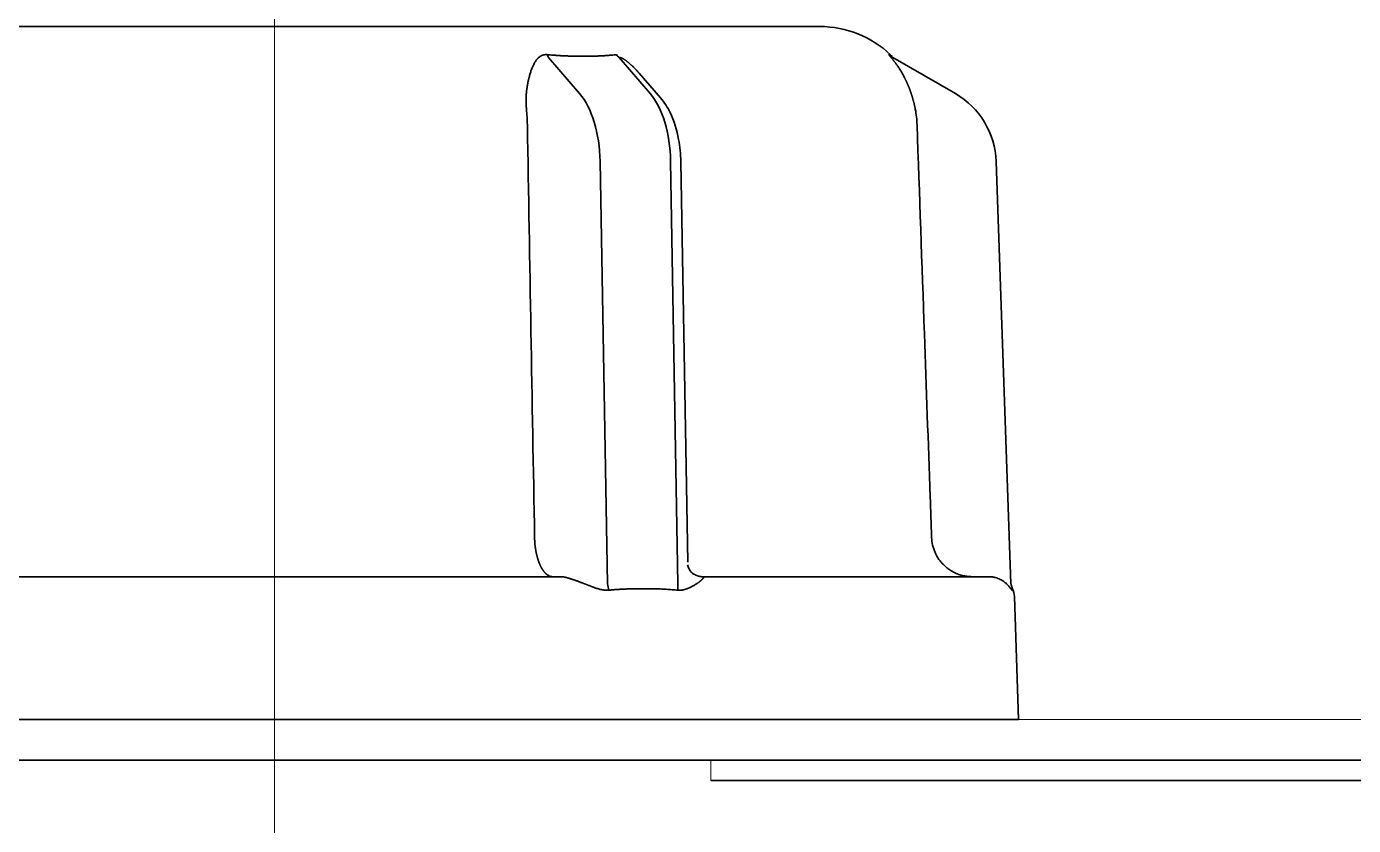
# Model space of a CAD drawing. Extents: x 6327 to 10269, y -393 to 3204.
# Drawn here: x 8702.59 to 8735.14, y 2359.92 to 2379.53 of the extents above; entities that cross this region are included whole.
import ezdxf

# ---------------------------------------------------------------- set-up
doc = ezdxf.new("R2010")
doc.units = 0
doc.header["$LTSCALE"] = 5
doc.layers.get('0').update_dxf_attribs({"linetype": 'CONTINUOUS', "lineweight": 0})
doc.layers.add('1', color=7, linetype='CONTINUOUS', true_color=0xffffff)

msp = doc.modelspace()

# ---------------------------------------------------------------- linework, layer by layer
at = {"color": 4}
for p, q in [((8708.673, 2412.526), (8708.673, 2312.526)), ((8658.673, 2362.526), (8758.673, 2362.526))]:
    msp.add_line(p, q, dxfattribs=at)
msp.add_line((8719.374, 2361.026), (8719.374, 2361.526))
at = {"layer": '1', "color": 7, "linetype": 'Continuous', "lineweight": 35}
for p, q in [((8695.294, 2379.526), (8722.052, 2379.526)), ((8715.391, 2378.764), (8716.156, 2377.88)), ((8717.888, 2377.88), (8717.123, 2378.764)), ((8723.766, 2378.824), (8723.818, 2378.796)), ((8725.371, 2377.88), (8723.84, 2378.764)), ((8717.619, 2378.378), (8718.141, 2377.775)), ((8716.836, 2365.848), (8716.655, 2376.218)), ((8718.387, 2376.218), (8718.568, 2365.848)), ((8718.637, 2376.209), (8718.809, 2366.38)), ((8726.732, 2365.848), (8726.37, 2376.218)), ((8701.639, 2366.026), (8715.707, 2366.026)), ((8719.171, 2366.026), (8726.204, 2366.026)), ((8726.773, 2365.732), (8726.762, 2365.696)), ((8726.923, 2362.526), (8726.818, 2365.544)), ((8690.423, 2362.526), (8708.673, 2362.526)), ((8708.673, 2362.526), (8726.923, 2362.526)), ((8811.243, 2361.526), (8697.924, 2361.526))]:
    msp.add_line(p, q, dxfattribs=at)
for centre, radius, start, end in [((8722.052, 2377.026), 2.5, 46.3306, 90), ((8724.371, 2376.148), 2, 2, 60), ((8726.318, 2365.526), 0.5, 2, 24.2309)]:
    msp.add_arc(centre, radius, start, end, dxfattribs=at)
at = {"layer": '1', "color": 7, "linetype": 'Continuous', "lineweight": 35, "extrusion": (0, 0, -1)}
for centre, major_axis, ratio, start_param, end_param in [((8715.516, 2379.197), (-0.05, -0.498), 0.350879, 0.480716, 0.72184), ((8717.248, 2379.198), (0.06, -0.497), 0.631469, 0.592654, 0.833485), ((8715.656, 2376.148), (0, 2), 0.5, 0.523599, 1.53589), ((8717.388, 2376.148), (0, -2), 0.5, 3.665191, 4.677482)]:
    msp.add_ellipse(centre, major_axis=major_axis, ratio=ratio, start_param=start_param, end_param=end_param, dxfattribs=at)
at = {"layer": '1', "color": 7, "linetype": 'Continuous', "lineweight": 35}
for centre, major_axis, ratio, start_param, end_param in [((8724.09, 2379.197), (0.25, 0.433), 0.982349, 2.900465, 3.141593), ((8727.229, 2365.938), (-0.5, -0.017), 1, 6.264223, 6.674123)]:
    msp.add_ellipse(centre, major_axis=major_axis, ratio=ratio, start_param=start_param, end_param=end_param, dxfattribs=at)
for points, knots in [([(8715.363, 2378.835), (8715.36, 2378.836), (8715.355, 2378.836), (8715.347, 2378.836), (8715.339, 2378.837), (8715.332, 2378.837), (8715.324, 2378.836), (8715.316, 2378.836), (8715.309, 2378.836), (8715.301, 2378.835), (8715.294, 2378.834), (8715.286, 2378.833), (8715.279, 2378.832), (8715.272, 2378.83), (8715.265, 2378.828), (8715.258, 2378.827), (8715.253, 2378.825), (8715.251, 2378.824)], [0, 0, 0, 0, 0.064703, 0.129406, 0.194175, 0.259078, 0.32418, 0.389546, 0.455241, 0.521329, 0.587871, 0.654929, 0.722563, 0.790832, 0.859791, 0.929496, 1, 1, 1, 1]), ([(8723.747, 2378.826), (8723.744, 2378.831), (8723.742, 2378.834), (8723.741, 2378.836), (8723.742, 2378.837), (8723.743, 2378.837), (8723.744, 2378.836), (8723.746, 2378.835)], [0, 0, 0, 0, 0.5, 0.5, 0.75, 0.75, 1, 1, 1, 1]), ([(8715.251, 2378.824), (8715.249, 2378.824), (8715.244, 2378.822), (8715.238, 2378.82), (8715.232, 2378.818), (8715.226, 2378.815), (8715.22, 2378.812), (8715.214, 2378.809), (8715.207, 2378.806), (8715.201, 2378.802), (8715.195, 2378.798), (8715.189, 2378.794), (8715.183, 2378.79), (8715.177, 2378.786), (8715.171, 2378.781), (8715.164, 2378.776), (8715.158, 2378.771), (8715.152, 2378.766), (8715.146, 2378.76), (8715.14, 2378.754), (8715.134, 2378.748), (8715.128, 2378.742), (8715.122, 2378.735), (8715.109, 2378.721), (8715.091, 2378.699), (8715.069, 2378.668), (8715.048, 2378.634), (8715.023, 2378.589), (8714.997, 2378.53), (8714.968, 2378.455), (8714.941, 2378.371), (8714.921, 2378.299), (8714.908, 2378.245), (8714.9, 2378.212), (8714.892, 2378.178), (8714.885, 2378.145), (8714.879, 2378.111), (8714.873, 2378.077), (8714.867, 2378.043), (8714.862, 2378.009), (8714.858, 2377.975), (8714.854, 2377.941), (8714.85, 2377.907), (8714.847, 2377.872), (8714.845, 2377.838), (8714.843, 2377.804), (8714.842, 2377.769), (8714.841, 2377.735), (8714.841, 2377.701), (8714.841, 2377.666), (8714.842, 2377.632), (8714.843, 2377.598), (8714.845, 2377.563), (8714.848, 2377.529), (8714.85, 2377.506), (8714.851, 2377.495)], [0, 0, 0, 0, 0.004712, 0.009534, 0.014468, 0.019518, 0.02469, 0.029985, 0.035407, 0.04096, 0.046646, 0.052467, 0.058427, 0.064527, 0.070769, 0.077156, 0.083689, 0.09037, 0.0972, 0.104182, 0.111317, 0.118606, 0.126049, 0.13365, 0.16436, 0.195902, 0.228345, 0.261749, 0.318602, 0.379208, 0.44371, 0.512228, 0.53576, 0.559032, 0.582049, 0.604817, 0.627343, 0.649632, 0.671691, 0.693528, 0.715149, 0.736562, 0.757775, 0.778796, 0.799634, 0.820297, 0.840795, 0.861137, 0.881332, 0.901391, 0.921323, 0.94114, 0.960851, 0.980467, 1, 1, 1, 1]), ([(8716.94, 2378.824), (8716.931, 2378.824), (8716.912, 2378.822), (8716.882, 2378.82), (8716.853, 2378.817), (8716.824, 2378.815), (8716.794, 2378.813), (8716.765, 2378.811), (8716.735, 2378.81), (8716.705, 2378.808), (8716.676, 2378.806), (8716.646, 2378.805), (8716.615, 2378.804), (8716.585, 2378.802), (8716.555, 2378.801), (8716.524, 2378.8), (8716.494, 2378.799), (8716.463, 2378.798), (8716.432, 2378.798), (8716.402, 2378.797), (8716.371, 2378.797), (8716.339, 2378.796), (8716.308, 2378.796), (8716.277, 2378.796), (8716.246, 2378.796), (8716.214, 2378.796), (8716.183, 2378.796), (8716.151, 2378.796), (8716.119, 2378.797), (8716.087, 2378.797), (8716.055, 2378.798), (8716.023, 2378.798), (8715.991, 2378.799), (8715.959, 2378.8), (8715.927, 2378.801), (8715.894, 2378.802), (8715.862, 2378.804), (8715.829, 2378.805), (8715.796, 2378.806), (8715.764, 2378.808), (8715.731, 2378.81), (8715.698, 2378.811), (8715.665, 2378.813), (8715.632, 2378.815), (8715.599, 2378.817), (8715.565, 2378.82), (8715.532, 2378.822), (8715.51, 2378.824), (8715.499, 2378.824)], [0, 0, 0, 0, 0.021779, 0.043552, 0.06532, 0.087084, 0.108843, 0.130598, 0.152348, 0.174095, 0.195838, 0.217578, 0.239315, 0.261049, 0.28278, 0.304509, 0.326236, 0.34796, 0.369683, 0.391405, 0.413126, 0.434845, 0.456564, 0.478282, 0.5, 0.521718, 0.543436, 0.565155, 0.586874, 0.608595, 0.630317, 0.65204, 0.673764, 0.695491, 0.71722, 0.738951, 0.760685, 0.782422, 0.804162, 0.825905, 0.847652, 0.869402, 0.891157, 0.912916, 0.93468, 0.956448, 0.978221, 1, 1, 1, 1]), ([(8717.123, 2378.764), (8717.124, 2378.765), (8717.128, 2378.765), (8717.134, 2378.766), (8717.141, 2378.766), (8717.148, 2378.765), (8717.156, 2378.763), (8717.164, 2378.761), (8717.173, 2378.758), (8717.182, 2378.755), (8717.192, 2378.751), (8717.202, 2378.746), (8717.213, 2378.74), (8717.224, 2378.734), (8717.236, 2378.727), (8717.248, 2378.72), (8717.261, 2378.711), (8717.275, 2378.702), (8717.288, 2378.692), (8717.303, 2378.682), (8717.317, 2378.671), (8717.333, 2378.659), (8717.348, 2378.646), (8717.365, 2378.633), (8717.381, 2378.618), (8717.398, 2378.603), (8717.414, 2378.589), (8717.432, 2378.572), (8717.453, 2378.553), (8717.48, 2378.526), (8717.513, 2378.493), (8717.552, 2378.452), (8717.588, 2378.413), (8717.61, 2378.387), (8717.619, 2378.378)], [0, 0, 0, 0, 0.011196, 0.022245, 0.033363, 0.044763, 0.056639, 0.069167, 0.082495, 0.096747, 0.112024, 0.128408, 0.145965, 0.164751, 0.184809, 0.206175, 0.22888, 0.252949, 0.278402, 0.305258, 0.333531, 0.363235, 0.394381, 0.426978, 0.461034, 0.496558, 0.533556, 0.565127, 0.611078, 0.67141, 0.746123, 0.835219, 0.938696, 1, 1, 1, 1]), ([(8724.389, 2377.495), (8724.388, 2377.501), (8724.385, 2377.512), (8724.382, 2377.53), (8724.378, 2377.547), (8724.375, 2377.564), (8724.371, 2377.582), (8724.367, 2377.599), (8724.363, 2377.616), (8724.359, 2377.634), (8724.355, 2377.651), (8724.35, 2377.668), (8724.346, 2377.686), (8724.341, 2377.703), (8724.337, 2377.72), (8724.332, 2377.737), (8724.327, 2377.755), (8724.322, 2377.772), (8724.317, 2377.789), (8724.312, 2377.806), (8724.307, 2377.824), (8724.301, 2377.841), (8724.296, 2377.858), (8724.29, 2377.875), (8724.284, 2377.892), (8724.279, 2377.909), (8724.273, 2377.926), (8724.267, 2377.943), (8724.261, 2377.961), (8724.254, 2377.978), (8724.248, 2377.995), (8724.241, 2378.011), (8724.235, 2378.028), (8724.228, 2378.045), (8724.221, 2378.062), (8724.214, 2378.079), (8724.207, 2378.096), (8724.2, 2378.113), (8724.193, 2378.129), (8724.185, 2378.146), (8724.178, 2378.163), (8724.17, 2378.179), (8724.162, 2378.196), (8724.155, 2378.212), (8724.147, 2378.229), (8724.139, 2378.245), (8724.13, 2378.262), (8724.11, 2378.302), (8724.076, 2378.365), (8724.027, 2378.448), (8723.978, 2378.525), (8723.94, 2378.58), (8723.914, 2378.616), (8723.9, 2378.635), (8723.886, 2378.653), (8723.873, 2378.67), (8723.86, 2378.686), (8723.848, 2378.702), (8723.837, 2378.716), (8723.826, 2378.73), (8723.816, 2378.742), (8723.806, 2378.754), (8723.797, 2378.765), (8723.788, 2378.775), (8723.781, 2378.785), (8723.774, 2378.793), (8723.767, 2378.801), (8723.762, 2378.808), (8723.757, 2378.814), (8723.752, 2378.82), (8723.75, 2378.823), (8723.749, 2378.824)], [0, 0, 0, 0, 0.009877, 0.019767, 0.029672, 0.039593, 0.049532, 0.059489, 0.069466, 0.079465, 0.089487, 0.099532, 0.109604, 0.119701, 0.129827, 0.139983, 0.150168, 0.160386, 0.170636, 0.180921, 0.191241, 0.201598, 0.211992, 0.222425, 0.232899, 0.243413, 0.253969, 0.264569, 0.275213, 0.285903, 0.296638, 0.307422, 0.318253, 0.329134, 0.340065, 0.351048, 0.362082, 0.373169, 0.384311, 0.395507, 0.406758, 0.418066, 0.429432, 0.440855, 0.452337, 0.463878, 0.475479, 0.487142, 0.550852, 0.613762, 0.67598, 0.737614, 0.755418, 0.772724, 0.789538, 0.805867, 0.821719, 0.837101, 0.852024, 0.866497, 0.88053, 0.894136, 0.907328, 0.92012, 0.932528, 0.94457, 0.956263, 0.96763, 0.978691, 0.989473, 1, 1, 1, 1]), ([(8718.141, 2377.775), (8718.231, 2377.667), (8718.423, 2377.374), (8718.592, 2376.824), (8718.634, 2376.399), (8718.637, 2376.209)], [0, 0, 0, 0, 0.282047, 0.696349, 1, 1, 1, 1]), ([(8724.788, 2366.991), (8724.776, 2367.324), (8724.765, 2367.657), (8724.706, 2369.323), (8724.659, 2370.656), (8724.552, 2373.697), (8724.492, 2375.405), (8724.432, 2377.113)], [0, 0, 0, 0, 0.098732, 0.098732, 0.493661, 0.493661, 1, 1, 1, 1]), ([(8715.05, 2366.991), (8715.05, 2366.989), (8715.05, 2366.983), (8715.05, 2366.975), (8715.051, 2366.967), (8715.051, 2366.959), (8715.051, 2366.951), (8715.051, 2366.942), (8715.052, 2366.934), (8715.052, 2366.926), (8715.053, 2366.917), (8715.053, 2366.909), (8715.053, 2366.901), (8715.054, 2366.892), (8715.055, 2366.883), (8715.055, 2366.875), (8715.056, 2366.866), (8715.056, 2366.857), (8715.057, 2366.849), (8715.058, 2366.84), (8715.059, 2366.831), (8715.06, 2366.822), (8715.06, 2366.813), (8715.061, 2366.804), (8715.062, 2366.795), (8715.063, 2366.786), (8715.064, 2366.777), (8715.065, 2366.768), (8715.067, 2366.759), (8715.068, 2366.75), (8715.069, 2366.741), (8715.07, 2366.732), (8715.072, 2366.722), (8715.073, 2366.713), (8715.074, 2366.704), (8715.076, 2366.695), (8715.077, 2366.685), (8715.079, 2366.676), (8715.081, 2366.667), (8715.082, 2366.657), (8715.084, 2366.648), (8715.086, 2366.638), (8715.088, 2366.629), (8715.09, 2366.62), (8715.091, 2366.61), (8715.093, 2366.601), (8715.095, 2366.591), (8715.098, 2366.582), (8715.1, 2366.573), (8715.102, 2366.563), (8715.104, 2366.554), (8715.106, 2366.544), (8715.109, 2366.535), (8715.111, 2366.525), (8715.114, 2366.516), (8715.116, 2366.507), (8715.119, 2366.497), (8715.122, 2366.488), (8715.124, 2366.479), (8715.127, 2366.469), (8715.13, 2366.46), (8715.133, 2366.451), (8715.136, 2366.442), (8715.139, 2366.432), (8715.142, 2366.423), (8715.145, 2366.414), (8715.148, 2366.405), (8715.151, 2366.396), (8715.155, 2366.387), (8715.158, 2366.378), (8715.162, 2366.369), (8715.165, 2366.36), (8715.169, 2366.351), (8715.172, 2366.343), (8715.176, 2366.334), (8715.18, 2366.325), (8715.184, 2366.317), (8715.187, 2366.308), (8715.191, 2366.3), (8715.195, 2366.291), (8715.199, 2366.283), (8715.204, 2366.275), (8715.208, 2366.267), (8715.212, 2366.258), (8715.216, 2366.25), (8715.221, 2366.243), (8715.225, 2366.235), (8715.23, 2366.227), (8715.234, 2366.219), (8715.239, 2366.212), (8715.244, 2366.205), (8715.248, 2366.197), (8715.253, 2366.19), (8715.258, 2366.183), (8715.263, 2366.176), (8715.268, 2366.169), (8715.273, 2366.162), (8715.278, 2366.156), (8715.283, 2366.149), (8715.289, 2366.143), (8715.294, 2366.137), (8715.299, 2366.131), (8715.305, 2366.125), (8715.31, 2366.119), (8715.316, 2366.113), (8715.321, 2366.108), (8715.327, 2366.102), (8715.333, 2366.097), (8715.338, 2366.092), (8715.344, 2366.087), (8715.35, 2366.082), (8715.356, 2366.078), (8715.362, 2366.073), (8715.368, 2366.069), (8715.374, 2366.065), (8715.38, 2366.061), (8715.386, 2366.058), (8715.393, 2366.054), (8715.399, 2366.051), (8715.405, 2366.048), (8715.412, 2366.045), (8715.418, 2366.042), (8715.424, 2366.04), (8715.431, 2366.037), (8715.437, 2366.035), (8715.444, 2366.033), (8715.451, 2366.032), (8715.457, 2366.03), (8715.464, 2366.029), (8715.471, 2366.028), (8715.478, 2366.027), (8715.484, 2366.027), (8715.491, 2366.026), (8715.496, 2366.026), (8715.498, 2366.026)], [0, 0, 0, 0, 0.005202, 0.01044, 0.015714, 0.021025, 0.026371, 0.031754, 0.037173, 0.042628, 0.048119, 0.053646, 0.05921, 0.06481, 0.070446, 0.076118, 0.081826, 0.087571, 0.093352, 0.099169, 0.105022, 0.110911, 0.116837, 0.122798, 0.128796, 0.134831, 0.140901, 0.147008, 0.15315, 0.159329, 0.165545, 0.171796, 0.178084, 0.184408, 0.190768, 0.197164, 0.203597, 0.210066, 0.216571, 0.223112, 0.22969, 0.236304, 0.242954, 0.24964, 0.256363, 0.263122, 0.269917, 0.276748, 0.283615, 0.290519, 0.297459, 0.304436, 0.311448, 0.318497, 0.325582, 0.332703, 0.339861, 0.347055, 0.354285, 0.361551, 0.368854, 0.376193, 0.383568, 0.39098, 0.398428, 0.405912, 0.413432, 0.420988, 0.428581, 0.43621, 0.443876, 0.451578, 0.459316, 0.46709, 0.474901, 0.482747, 0.490631, 0.49855, 0.506506, 0.514498, 0.522526, 0.530591, 0.538692, 0.546829, 0.555002, 0.563212, 0.571458, 0.579741, 0.58806, 0.596415, 0.604806, 0.613234, 0.621698, 0.630198, 0.638734, 0.647307, 0.655917, 0.664562, 0.673244, 0.681962, 0.690717, 0.699507, 0.708335, 0.717198, 0.726098, 0.735034, 0.744006, 0.753015, 0.76206, 0.771142, 0.78026, 0.789414, 0.798604, 0.807831, 0.817094, 0.826394, 0.835729, 0.845102, 0.85451, 0.863955, 0.873436, 0.882954, 0.892508, 0.902098, 0.911724, 0.921387, 0.931087, 0.940822, 0.950594, 0.960403, 0.970248, 0.980129, 0.990046, 1, 1, 1, 1]), ([(8725.787, 2366.026), (8725.771, 2366.026), (8725.755, 2366.027), (8725.723, 2366.028), (8725.707, 2366.029), (8725.659, 2366.034), (8725.627, 2366.038), (8725.534, 2366.057), (8725.473, 2366.075), (8725.398, 2366.105), (8725.383, 2366.111), (8725.354, 2366.125), (8725.311, 2366.146), (8725.243, 2366.186), (8725.191, 2366.223), (8725.153, 2366.253), (8725.141, 2366.263), (8725.117, 2366.284), (8725.105, 2366.295), (8725.07, 2366.328), (8725.048, 2366.352), (8725.017, 2366.388), (8725.007, 2366.401), (8724.987, 2366.426), (8724.978, 2366.439), (8724.931, 2366.505), (8724.9, 2366.561), (8724.861, 2366.648), (8724.85, 2366.677), (8724.834, 2366.723), (8724.829, 2366.739), (8724.821, 2366.77), (8724.817, 2366.785), (8724.799, 2366.863), (8724.79, 2366.927), (8724.788, 2366.991)], [0, 0, 0, 0, 0.03125, 0.03125, 0.0625, 0.0625, 0.125, 0.125, 0.25, 0.25, 0.28125, 0.28125, 0.3125, 0.375, 0.4375, 0.4375, 0.46875, 0.46875, 0.5, 0.5, 0.5625, 0.5625, 0.59375, 0.59375, 0.625, 0.625, 0.75, 0.75, 0.8125, 0.8125, 0.84375, 0.84375, 0.875, 0.875, 1, 1, 1, 1]), ([(8718.805, 2366.317), (8718.811, 2366.284), (8718.835, 2366.218), (8718.884, 2366.135), (8718.932, 2366.1), (8718.945, 2366.092)], [0, 0, 0, 0, 0.407874, 0.854533, 1, 1, 1, 1]), ([(8719.171, 2366.026), (8719.17, 2366.026), (8719.17, 2366.026), (8719.168, 2366.026), (8719.166, 2366.026), (8719.164, 2366.026), (8719.161, 2366.026), (8719.157, 2366.026), (8719.152, 2366.027), (8719.147, 2366.027), (8719.142, 2366.027), (8719.136, 2366.028), (8719.129, 2366.028), (8719.122, 2366.029), (8719.114, 2366.031), (8719.106, 2366.032), (8719.097, 2366.034), (8719.087, 2366.036), (8719.077, 2366.038), (8719.067, 2366.041), (8719.056, 2366.044), (8719.044, 2366.048), (8719.032, 2366.053), (8719.02, 2366.058), (8719.007, 2366.064), (8718.993, 2366.07), (8718.98, 2366.078), (8718.966, 2366.086), (8718.952, 2366.095), (8718.938, 2366.105), (8718.923, 2366.117), (8718.909, 2366.129), (8718.894, 2366.142), (8718.88, 2366.157), (8718.871, 2366.167), (8718.866, 2366.173)], [0, 0, 0, 0, 0.002611, 0.00694, 0.012997, 0.020783, 0.0303, 0.041547, 0.054527, 0.069238, 0.085681, 0.103857, 0.123764, 0.145404, 0.168776, 0.19388, 0.220716, 0.249285, 0.279587, 0.31162, 0.345386, 0.380884, 0.418115, 0.457078, 0.497773, 0.540201, 0.58436, 0.630253, 0.677877, 0.727234, 0.778323, 0.831144, 0.885697, 0.941982, 1, 1, 1, 1]), ([(8715.707, 2366.026), (8715.708, 2366.026), (8715.711, 2366.026), (8715.716, 2366.026), (8715.721, 2366.026), (8715.727, 2366.025), (8715.733, 2366.025), (8715.738, 2366.024), (8715.745, 2366.023), (8715.751, 2366.022), (8715.758, 2366.021), (8715.765, 2366.02), (8715.772, 2366.019), (8715.779, 2366.017), (8715.787, 2366.016), (8715.794, 2366.014), (8715.802, 2366.012), (8715.811, 2366.011), (8715.819, 2366.009), (8715.828, 2366.006), (8715.837, 2366.004), (8715.846, 2366.002), (8715.856, 2365.999), (8715.865, 2365.996), (8715.875, 2365.994), (8715.885, 2365.991), (8715.895, 2365.988), (8715.91, 2365.983), (8715.93, 2365.977), (8715.955, 2365.969), (8715.981, 2365.96), (8716.008, 2365.951), (8716.035, 2365.942), (8716.064, 2365.931), (8716.093, 2365.921), (8716.124, 2365.91), (8716.155, 2365.898), (8716.177, 2365.89), (8716.187, 2365.886)], [0, 0, 0, 0, 0.014379, 0.028904, 0.043589, 0.058446, 0.073488, 0.088728, 0.104176, 0.119845, 0.135744, 0.151885, 0.168277, 0.184931, 0.201854, 0.219056, 0.236545, 0.254329, 0.272417, 0.290814, 0.309528, 0.328566, 0.347934, 0.367637, 0.387683, 0.408076, 0.428821, 0.449923, 0.497367, 0.546389, 0.597035, 0.649344, 0.703354, 0.759099, 0.816609, 0.875912, 0.937034, 1, 1, 1, 1]), ([(8716.187, 2365.886), (8716.193, 2365.883), (8716.206, 2365.879), (8716.224, 2365.872), (8716.242, 2365.865), (8716.26, 2365.858), (8716.278, 2365.851), (8716.296, 2365.844), (8716.314, 2365.837), (8716.332, 2365.83), (8716.349, 2365.823), (8716.367, 2365.817), (8716.385, 2365.81), (8716.403, 2365.803), (8716.42, 2365.796), (8716.438, 2365.79), (8716.456, 2365.783), (8716.473, 2365.777), (8716.491, 2365.77), (8716.518, 2365.761), (8716.554, 2365.748), (8716.599, 2365.734), (8716.642, 2365.721), (8716.677, 2365.712), (8716.705, 2365.706), (8716.728, 2365.702), (8716.749, 2365.699), (8716.771, 2365.696), (8716.792, 2365.694), (8716.813, 2365.694), (8716.833, 2365.693), (8716.854, 2365.694), (8716.867, 2365.695), (8716.873, 2365.696)], [0, 0, 0, 0, 0.025953, 0.051868, 0.077745, 0.103588, 0.129396, 0.155172, 0.180918, 0.206634, 0.232323, 0.257987, 0.283627, 0.309244, 0.334841, 0.360418, 0.385979, 0.411523, 0.437054, 0.462572, 0.530757, 0.596034, 0.658483, 0.718197, 0.751135, 0.783581, 0.815569, 0.847136, 0.878317, 0.909154, 0.939685, 0.969953, 1, 1, 1, 1]), ([(8718.562, 2365.696), (8718.565, 2365.695), (8718.571, 2365.695), (8718.58, 2365.694), (8718.589, 2365.694), (8718.599, 2365.694), (8718.608, 2365.694), (8718.618, 2365.694), (8718.627, 2365.694), (8718.637, 2365.695), (8718.646, 2365.696), (8718.656, 2365.697), (8718.666, 2365.698), (8718.676, 2365.7), (8718.685, 2365.701), (8718.695, 2365.703), (8718.705, 2365.705), (8718.715, 2365.708), (8718.725, 2365.71), (8718.735, 2365.713), (8718.746, 2365.716), (8718.756, 2365.719), (8718.766, 2365.722), (8718.776, 2365.725), (8718.787, 2365.729), (8718.797, 2365.733), (8718.807, 2365.737), (8718.818, 2365.741), (8718.828, 2365.745), (8718.838, 2365.75), (8718.849, 2365.755), (8718.859, 2365.76), (8718.874, 2365.767), (8718.893, 2365.776), (8718.916, 2365.788), (8718.938, 2365.8), (8718.959, 2365.812), (8718.98, 2365.825), (8719, 2365.837), (8719.019, 2365.849), (8719.038, 2365.862), (8719.055, 2365.874), (8719.067, 2365.882), (8719.072, 2365.886)], [0, 0, 0, 0, 0.014414, 0.028974, 0.043684, 0.058551, 0.073581, 0.088779, 0.104152, 0.119704, 0.13544, 0.151365, 0.167484, 0.183801, 0.200322, 0.217049, 0.233988, 0.251142, 0.268514, 0.286109, 0.303929, 0.321979, 0.34026, 0.358778, 0.377533, 0.39653, 0.41577, 0.435257, 0.454992, 0.474978, 0.495218, 0.515714, 0.536467, 0.583885, 0.63104, 0.677944, 0.724604, 0.77103, 0.817232, 0.86322, 0.909004, 0.954594, 1, 1, 1, 1]), ([(8719.072, 2365.886), (8719.075, 2365.888), (8719.082, 2365.893), (8719.091, 2365.899), (8719.099, 2365.906), (8719.107, 2365.912), (8719.115, 2365.918), (8719.123, 2365.924), (8719.13, 2365.93), (8719.136, 2365.936), (8719.143, 2365.941), (8719.149, 2365.947), (8719.154, 2365.952), (8719.159, 2365.957), (8719.164, 2365.962), (8719.169, 2365.966), (8719.173, 2365.971), (8719.177, 2365.975), (8719.18, 2365.979), (8719.183, 2365.983), (8719.186, 2365.987), (8719.189, 2365.991), (8719.191, 2365.994), (8719.192, 2365.998), (8719.194, 2366.001), (8719.195, 2366.004), (8719.196, 2366.006), (8719.196, 2366.009), (8719.196, 2366.011), (8719.196, 2366.013), (8719.196, 2366.015), (8719.195, 2366.017), (8719.194, 2366.019), (8719.193, 2366.021), (8719.191, 2366.022), (8719.189, 2366.023), (8719.187, 2366.024), (8719.184, 2366.025), (8719.181, 2366.025), (8719.178, 2366.026), (8719.174, 2366.026), (8719.172, 2366.026), (8719.171, 2366.026)], [0, 0, 0, 0, 0.035073, 0.069552, 0.103441, 0.136743, 0.169461, 0.201601, 0.233165, 0.264159, 0.294588, 0.324455, 0.353767, 0.382529, 0.410747, 0.438426, 0.465574, 0.492197, 0.518301, 0.543896, 0.568988, 0.593586, 0.6177, 0.641338, 0.66451, 0.687227, 0.7095, 0.731341, 0.752762, 0.773776, 0.794397, 0.81464, 0.834519, 0.854051, 0.873253, 0.892142, 0.910736, 0.929056, 0.947121, 0.964952, 0.982571, 1, 1, 1, 1]), ([(8726.762, 2365.696), (8726.761, 2365.693), (8726.76, 2365.693), (8726.756, 2365.695), (8726.753, 2365.698), (8726.747, 2365.706), (8726.743, 2365.712), (8726.734, 2365.725), (8726.729, 2365.732), (8726.718, 2365.748), (8726.712, 2365.756), (8726.699, 2365.774), (8726.691, 2365.783), (8726.668, 2365.811), (8726.65, 2365.83), (8726.609, 2365.869), (8726.586, 2365.888), (8726.546, 2365.917), (8726.532, 2365.926), (8726.502, 2365.944), (8726.487, 2365.953), (8726.453, 2365.97), (8726.435, 2365.978), (8726.396, 2365.993), (8726.376, 2365.999), (8726.343, 2366.008), (8726.331, 2366.011), (8726.308, 2366.016), (8726.296, 2366.018), (8726.271, 2366.022), (8726.258, 2366.024), (8726.231, 2366.026), (8726.218, 2366.026), (8726.204, 2366.026)], [0, 0, 0, 0, 0.0625, 0.0625, 0.125, 0.125, 0.1875, 0.1875, 0.25, 0.25, 0.3125, 0.3125, 0.375, 0.375, 0.5, 0.5, 0.625, 0.625, 0.6875, 0.6875, 0.75, 0.75, 0.8125, 0.8125, 0.875, 0.875, 0.90625, 0.90625, 0.9375, 0.9375, 0.96875, 0.96875, 1, 1, 1, 1]), ([(8716.873, 2365.696), (8716.887, 2365.697), (8716.914, 2365.7), (8716.955, 2365.703), (8716.997, 2365.707), (8717.038, 2365.71), (8717.081, 2365.713), (8717.124, 2365.715), (8717.167, 2365.718), (8717.211, 2365.72), (8717.255, 2365.722), (8717.3, 2365.724), (8717.345, 2365.726), (8717.391, 2365.727), (8717.437, 2365.729), (8717.484, 2365.73), (8717.531, 2365.731), (8717.578, 2365.731), (8717.626, 2365.732), (8717.674, 2365.732), (8717.735, 2365.732), (8717.807, 2365.732), (8717.889, 2365.731), (8717.97, 2365.73), (8718.049, 2365.728), (8718.127, 2365.725), (8718.203, 2365.722), (8718.278, 2365.718), (8718.351, 2365.713), (8718.422, 2365.708), (8718.493, 2365.702), (8718.539, 2365.698), (8718.562, 2365.696)], [0, 0, 0, 0, 0.023767, 0.047813, 0.072139, 0.096746, 0.121634, 0.146804, 0.172257, 0.197993, 0.224014, 0.25032, 0.276911, 0.303788, 0.330952, 0.358404, 0.386144, 0.414172, 0.44249, 0.471098, 0.499996, 0.549727, 0.598592, 0.646596, 0.693742, 0.740031, 0.785469, 0.830058, 0.873802, 0.916704, 0.958769, 1, 1, 1, 1]), ([(8829.76, 2361.026), (8829.76, 2361.026), (8828.27, 2361.026), (8824.739, 2361.026), (8821.137, 2361.026), (8816.88, 2361.026), (8812.15, 2361.026), (8807.97, 2361.026), (8804.529, 2361.026), (8801.897, 2361.026), (8799.179, 2361.026), (8795.279, 2361.026), (8790.022, 2361.026), (8783.295, 2361.026), (8773.553, 2361.026), (8761.059, 2361.026), (8746.756, 2361.026), (8734.473, 2361.026), (8725.355, 2361.026), (8720.816, 2361.026), (8719.52, 2361.026), (8719.374, 2361.026)], [0, 0, 0, 0, 0.05506, 0.087548, 0.12378, 0.163239, 0.205024, 0.248102, 0.269814, 0.291486, 0.313707, 0.337132, 0.387488, 0.442171, 0.500456, 0.62316, 0.74382, 0.849676, 0.932388, 0.991673, 1, 1, 1, 1])]:
    msp.add_open_spline(points, degree=3, knots=knots, dxfattribs=at)
for points in [[(8715.499, 2378.824), (8715.453, 2378.828), (8715.408, 2378.832), (8715.363, 2378.835)], [(8717.056, 2378.835), (8717.018, 2378.832), (8716.979, 2378.828), (8716.94, 2378.824)], [(8723.746, 2378.835), (8723.753, 2378.831), (8723.76, 2378.828), (8723.766, 2378.825)], [(8714.851, 2377.495), (8714.863, 2377.369), (8714.871, 2377.241), (8714.873, 2377.113)], [(8724.432, 2377.113), (8724.427, 2377.242), (8724.413, 2377.369), (8724.389, 2377.495)], [(8714.873, 2377.113), (8714.932, 2373.739), (8714.991, 2370.365), (8715.05, 2366.991)], [(8716.873, 2365.696), (8716.857, 2365.745), (8716.845, 2365.796), (8716.836, 2365.848)], [(8718.562, 2365.696), (8718.561, 2365.72), (8718.561, 2365.77), (8718.565, 2365.822), (8718.568, 2365.848)]]:
    msp.add_open_spline(points, degree=3, dxfattribs=at)

doc.saveas('drawing.dxf')
